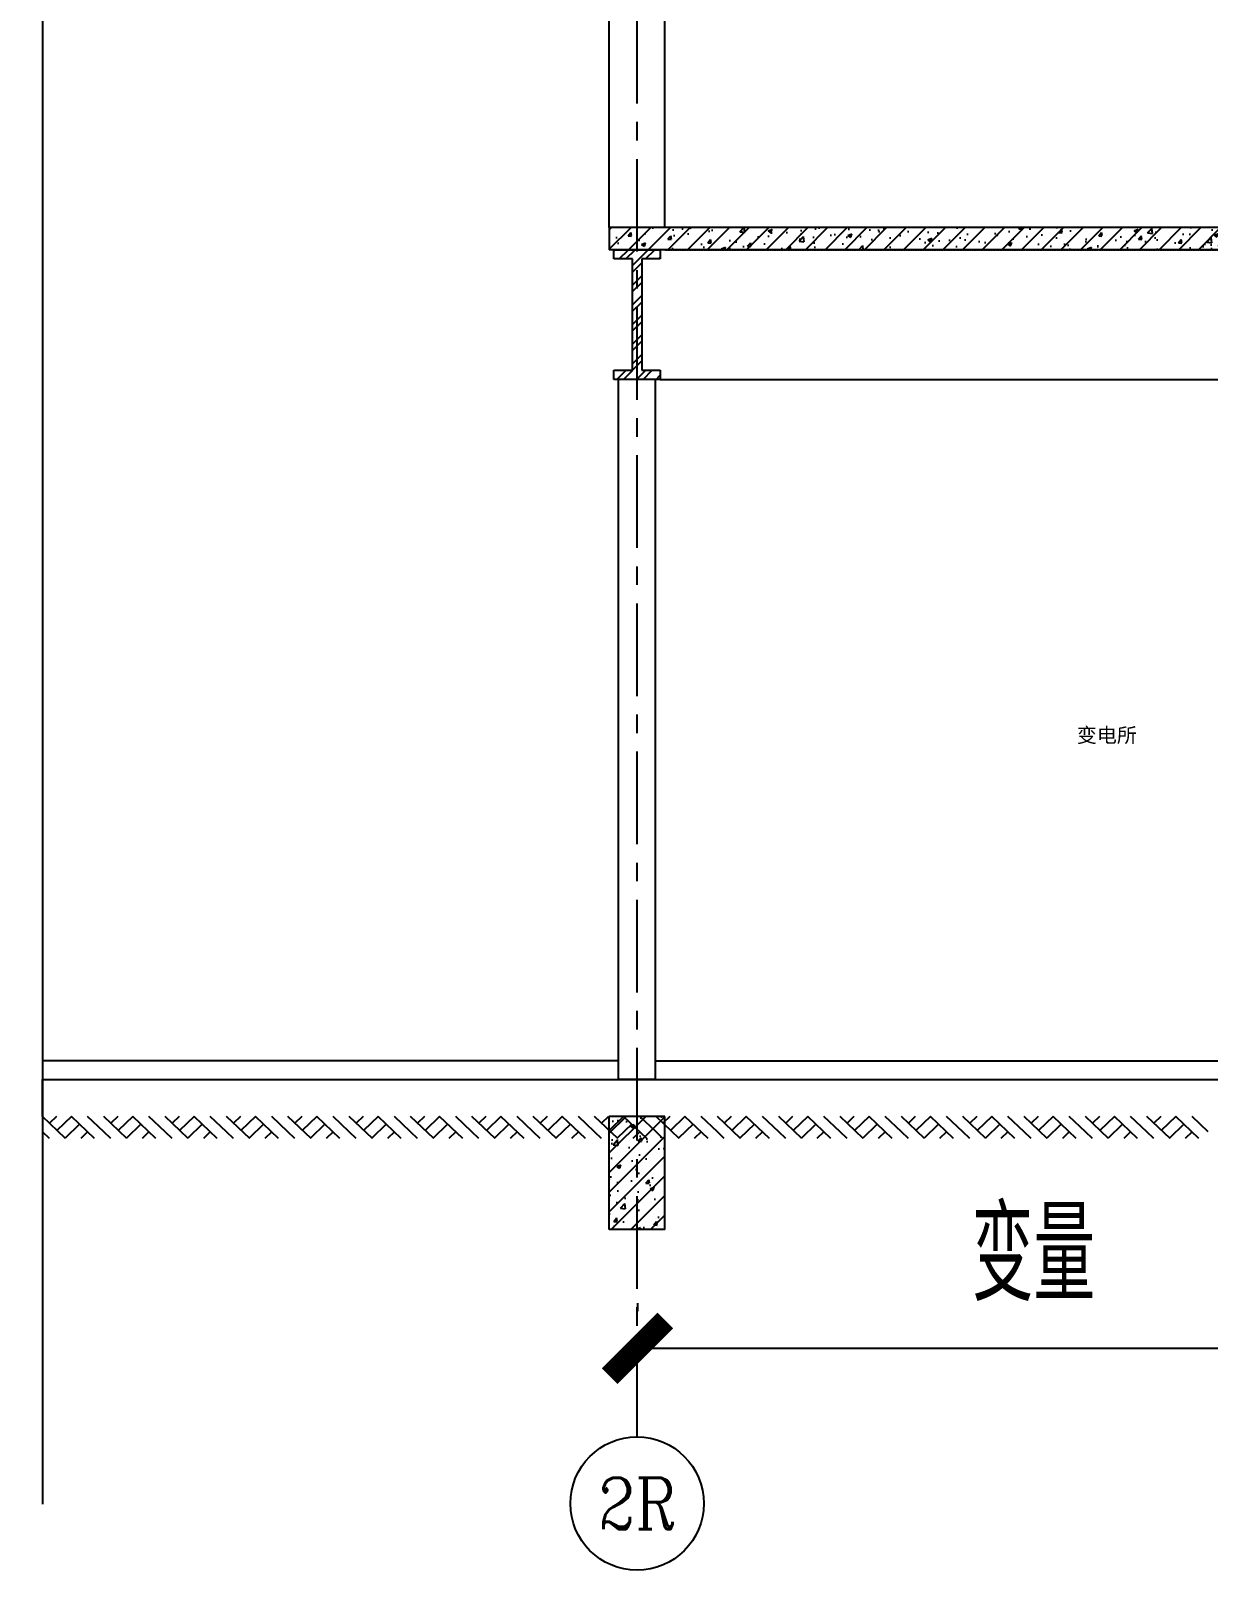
# Model space of a CAD drawing. Extents: x 220580 to 2027826, y -309201 to 71987.
# Drawn here: x 1056252 to 1062608, y -180427 to -172114 of the extents above; entities that cross this region are included whole.
import ezdxf
from ezdxf.enums import TextEntityAlignment as Align

# ---------------------------------------------------------------- set-up
doc = ezdxf.new("R2010")
doc.units = 0
for name, pattern in [('20剖面图$0$DASH', [0.35, 0.25, -0.1]), ('CENTER', [2, 1.25, -0.25, 0.25, -0.25]), ('DASH', [0.35, 0.25, -0.1]), ('ZN-DOT', [0.25, 0, -0.25])]:
    doc.linetypes.add(name, pattern=pattern)
for name, color, linetype in [('!ZN6-层高线-8', 8, 'ZN-DOT'), ('1 轴线 辅助线', 1, 'CENTER'), ('20剖面图$0$A-AXIS-D', 1, 'Continuous'), ('20剖面图$0$A-HATCH-1', 252, 'Continuous'), ('20剖面图$0$A-LIN-V', 9, 'Continuous'), ('20剖面图$0$A-SFCE', 30, 'Continuous'), ('20剖面图$0$AS-COLN', 6, 'Continuous'), ('20剖面图$0$AS-WALL', 40, 'Continuous'), ('20剖面图$0$DIM_SYMB', 3, 'Continuous'), ('20剖面图$0$PUB_HATCH', 8, 'Continuous'), ('20剖面图$0$PUB_TEXT', 7, 'Continuous'), ('20剖面图$0$建-墙-填充', 8, 'Continuous'), ('20剖面图$0$建-柱-钢', 9, 'Continuous'), ('DIM', 173, 'Continuous')]:
    doc.layers.add(name, color=color, linetype=linetype)
doc.styles.add('20剖面图$0$_TCH_AXIS', font='COMPLEX', dxfattribs={"bigfont": 'GBCBIG'})
doc.styles.add('20剖面图$0$图框', font='')
doc.styles.add('DHTEXT-1', font='ROMANS.shx', dxfattribs={"width": 0.7, "bigfont": 'CHINESE.shx'})
doc.styles.get('20剖面图$0$图框').set_extended_font_data('SimSun')
doc.dimstyles.new('ZN3', dxfattribs={"dimscale": 3, "dimtxt": 2.5, "dimasz": 1.5, "dimexe": 1, "dimexo": 2, "dimgap": 0.9, "dimtad": 1, "dimdec": 0, "dimdsep": 46, "dimtxsty": 'DHTEXT-1', "dimblk": 'ARCHTICK', "dimcen": 2.5, "dimclrd": 173, "dimclre": 173, "dimclrt": 7, "dimazin": 2, "dimtfac": 1, "dimtix": 1, "dimtmove": 2, "dimatfit": 3, "dimfxl": 0, "dimarcsym": 0})
pattern_1 = [(45, (2053224.67, -745933.88), (-53.0330086, 53.0330086), []), (50, (2053224.67, -745933.88), (215.178055, -18.82564), [22.5, -247.5]), (355, (2053224.67, -745933.88), (-41.6254, 225.65764), [18, -198]), (100.4514, (2053242.6, -745935.45), (173.552815, 206.831863), [19.122057, -210.342634]), (46.1842, (2053224.67, -745873.88), (320.172315, -49.655704), [33.75, -371.25]), (96.6356, (2053251.35, -745878.02), (280.39881, 292.23536), [28.68309, -315.5139]), (351.1842, (2053224.67, -745873.88), (280.39858, 292.23558), [27, -297]), (21, (2053254.67, -745888.88), (179.072116, -120.785667), [22.5, -247.5]), (326, (2053254.67, -745888.88), (72.9946, 217.545014), [18, -198]), (71.4514, (2053269.6, -745898.94), (252.06679, 96.75915), [19.122057, -210.342634]), (37.5, (2053224.67, -745933.88), (3.6479566, 99.868156), [0, -195.6, 0, -201, 0, -198.75]), (7.5, (2053224.67, -745933.88), (78.920861, 118.323514), [0, -114.6, 0, -191.1, 0, -75.75]), (327.5, (2053157.77, -745933.88), (160.146731, -6.7664615), [0, -75, 0, -234, 0, -310.5]), (317.5, (2053127.77, -745933.88), (174.95585, 30.031495), [0, -97.5, 0, -155.4, 0, -220.5])]

# ---------------------------------------------------------------- blocks, each defined once
blk = doc.blocks.new('20剖面图$0$$LinePat$素土夯实')
at = {"color": 0}
for p, q in [((0, -210), (210, 0)), ((120, -300), (420, 0)), ((420, 0), (608, -188)), ((495, -300), (795, 0)), ((615, 0), (705, -90)), ((315, -105), (502, -293)), ((210, -210), (300, -300)), ((705, -300), (795, -210))]:
    blk.add_line(p, q, dxfattribs=at)
blk = doc.blocks.new('_ArchTick')
at = {"color": 0, "linetype": 'ByBlock', "const_width": 0.4}
blk.add_lwpolyline([(-0.5, -0.5), (0.5, 0.5)], dxfattribs=at)
blk = doc.blocks.new('*D647')
at = {"layer": 'Defpoints', "color": 0, "ltscale": 30, "transparency": 16777216}
for p in [(1059527.1, -179228.7), (1059527.1, -179384.7), (1063802.1, -179384.7)]:
    blk.add_point(p, dxfattribs=at)
at = {"layer": 'DIM', "color": 173, "linetype": 'ByBlock', "lineweight": -2, "ltscale": 30, "transparency": 16777216}
for p, q in [((1059527.1, -178984.7), (1059527.1, -179028.7)), ((1063802.1, -178984.7), (1063802.1, -179028.7)), ((1063802.1, -179228.7), (1059527.1, -179228.7))]:
    blk.add_line(p, q, dxfattribs=at)
at = {"layer": 'DIM', "color": 173, "lineweight": -2, "ltscale": 30, "transparency": 16777216, "xscale": 300, "yscale": 300, "zscale": 300, "rotation": 180}
blk.add_blockref('_ArchTick', (1059527.1, -179228.7), dxfattribs=at)
at = {"layer": 'DIM', "color": 173, "lineweight": -2, "ltscale": 30, "transparency": 16777216, "xscale": 300, "yscale": 300, "zscale": 300}
blk.add_blockref('_ArchTick', (1063802.1, -179228.7), dxfattribs=at)
at = {"layer": 'DIM', "color": 7, "ltscale": 30, "transparency": 16777216, "insert": (1061664.6, -178722.4), "char_height": 500, "attachment_point": 5, "style": 'DHTEXT-1'}
blk.add_mtext('变量', dxfattribs=at)

msp = doc.modelspace()

# ---------------------------------------------------------------- hatches: boundary and pattern name
at = {"layer": '20剖面图$0$PUB_HATCH'}
h = msp.add_hatch(dxfattribs=at)
h.set_pattern_fill('钢筋混凝土', color=256, scale=30, style=0)
h.set_pattern_definition(pattern_1)
h.paths.add_polyline_path([(1059375.2, -178587.5), (1059375.2, -177976.4), (1059675.2, -177976.4), (1059675.2, -178587.5)])
at = {"layer": '20剖面图$0$建-墙-填充'}
h = msp.add_hatch(dxfattribs=at)
h.set_pattern_fill('金属', color=256, scale=30, style=0)
h.set_pattern_definition([(45, (2053224.67, -745933.88), (-53.0330086, 53.0330086), []), (45, (2053260.03, -745933.88), (-53.0330086, 53.0330086), [])])
h.paths.add_polyline_path([(1059650.2, -173296.4), (1059650.2, -173346.4), (1059550.2, -173346.4), (1059550.2, -173946.4), (1059650.2, -173946.4), (1059650.2, -173996.4), (1059400.2, -173996.4), (1059400.2, -173946.4), (1059500.2, -173946.4), (1059500.2, -173346.4), (1059400.2, -173346.4), (1059400.2, -173296.4)])
at = {"layer": 'DIM', "ltscale": 30}
h = msp.add_hatch(dxfattribs=at)
h.set_pattern_fill('钢筋混凝土', color=256, scale=30, style=0)
h.set_pattern_definition(pattern_1)
h.paths.add_polyline_path([(1063902.1, -173296.4), (1059375.2, -173296.4), (1059375.2, -173176.4), (1063902.1, -173176.4)])

# ---------------------------------------------------------------- linework, layer by layer
at = {"layer": '!ZN6-层高线-8', "linetype": 'DASH', "ltscale": 400}
msp.add_line((1060129.3, -177676.4), (1071949.9, -177676.4), dxfattribs=at)
at = {"layer": '1 轴线 辅助线', "ltscale": 400}
msp.add_line((1059525.2, -179706.7), (1059525.2, -155366.9), dxfattribs=at)
at = {"layer": '20剖面图$0$A-AXIS-D', "color": 3}
msp.add_circle((1059525.2, -180066.7), 360, dxfattribs=at)
at = {"layer": '20剖面图$0$A-LIN-V'}
for p, q in [((1059375.2, -173176.4), (1059375.2, -163476.4)), ((1059675.2, -173176.4), (1059675.2, -163476.4)), ((1059650.2, -173996.4), (1063902.1, -173996.4))]:
    msp.add_line(p, q, dxfattribs=at)
at = {"layer": '20剖面图$0$A-SFCE', "linetype": '20剖面图$0$DASH'}
msp.add_line((1059675.2, -173296.4), (1063902.1, -173296.4), dxfattribs=at)
at = {"layer": '20剖面图$0$A-SFCE'}
for p, q in [((1059425.2, -177676.4), (1056314.9, -177676.4)), ((1059625.2, -177676.4), (1063782.1, -177676.4))]:
    msp.add_line(p, q, dxfattribs=at)
at = {"layer": '20剖面图$0$AS-COLN'}
for p, q in [((1063902.1, -173176.4), (1059375.2, -173176.4)), ((1059375.2, -173176.4), (1059375.2, -173296.4)), ((1063902.1, -173296.4), (1059375.2, -173296.4)), ((1056314.9, -177976.4), (1056314.9, -177776.4)), ((1056314.9, -177776.4), (1063450.1, -177776.4)), ((1059375.2, -178587.5), (1059375.2, -177976.4)), ((1059675.2, -177976.4), (1059375.2, -177976.4)), ((1059675.2, -178587.5), (1059675.2, -177976.4)), ((1059675.2, -178587.5), (1059375.2, -178587.5))]:
    msp.add_line(p, q, dxfattribs=at)
at = {"layer": '20剖面图$0$AS-WALL'}
for p, q in [((1059425.2, -177776.4), (1059425.2, -173996.4)), ((1059625.2, -177776.4), (1059625.2, -173996.4)), ((1059625.2, -177776.4), (1059425.2, -177776.4))]:
    msp.add_line(p, q, dxfattribs=at)
at = {"layer": '20剖面图$0$DIM_SYMB'}
msp.add_lwpolyline([(1056314.9, -158337.4), (1056314.9, -169170), (1056251.9, -169192.9), (1056377.9, -169215.1), (1056314.9, -169237.5), (1056314.9, -180070.1)], dxfattribs=at)
at = {"layer": '20剖面图$0$建-柱-钢'}
for p, q in [((1059400.2, -173346.4), (1059400.2, -173296.4)), ((1059400.2, -173296.4), (1059650.2, -173296.4)), ((1059650.2, -173296.4), (1059650.2, -173346.4)), ((1059500.2, -173346.4), (1059400.2, -173346.4)), ((1059500.2, -173946.4), (1059500.2, -173346.4)), ((1059650.2, -173346.4), (1059550.2, -173346.4)), ((1059550.2, -173346.4), (1059550.2, -173946.4)), ((1059400.2, -173996.4), (1059400.2, -173946.4)), ((1059400.2, -173946.4), (1059500.2, -173946.4)), ((1059550.2, -173946.4), (1059650.2, -173946.4)), ((1059650.2, -173946.4), (1059650.2, -173996.4)), ((1059650.2, -173996.4), (1059400.2, -173996.4))]:
    msp.add_line(p, q, dxfattribs=at)

# ---------------------------------------------------------------- block references
at = {"layer": '20剖面图$0$A-HATCH-1', "xscale": -0.416644607681348, "yscale": 0.4, "zscale": 0.4}
for p in [(1056646.2, -177976.4), (1056977.4, -177976.4), (1057308.6, -177976.4), (1057639.9, -177976.4), (1057971.1, -177976.4), (1058302.3, -177976.4), (1058633.6, -177976.4), (1058964.8, -177976.4), (1059296, -177976.4), (1059627.3, -177976.4), (1059958.5, -177976.4), (1060289.7, -177976.4), (1060621, -177976.4), (1060952.2, -177976.4), (1061283.4, -177976.4), (1061614.7, -177976.4), (1061945.9, -177976.4), (1062277.1, -177976.4), (1062608.4, -177976.4)]:
    msp.add_blockref('20剖面图$0$$LinePat$素土夯实', p, dxfattribs=at)

# ---------------------------------------------------------------- texts
at = {"layer": '20剖面图$0$PUB_TEXT', "style": '20剖面图$0$图框'}
msp.add_text('变电所', height=79.3, dxfattribs=at).set_placement((1061899, -175957.4))
at = {"layer": '20剖面图$0$PUB_TEXT', "style": '20剖面图$0$_TCH_AXIS', "width": 0.842105}
msp.add_text('2R', height=276.52, dxfattribs=at).set_placement((1059314.5, -180205), (1059735.9, -180205), align=Align.FIT)

# ---------------------------------------------------------------- dimensions: what is measured, and where the dimension line sits
at = {"layer": 'DIM', "ltscale": 30}
dim = msp.add_aligned_dim(p1=(1063802.1, -179384.7), p2=(1059527.1, -179384.7), distance=-156, text='变量', dimstyle='ZN3', override={"dimscale": 200}, dxfattribs=at)
dim.commit()
dim.dimension.update_dxf_attribs({"geometry": '*D647', "text_midpoint": (1061664.6, -178722.4)})

doc.saveas('drawing.dxf')
